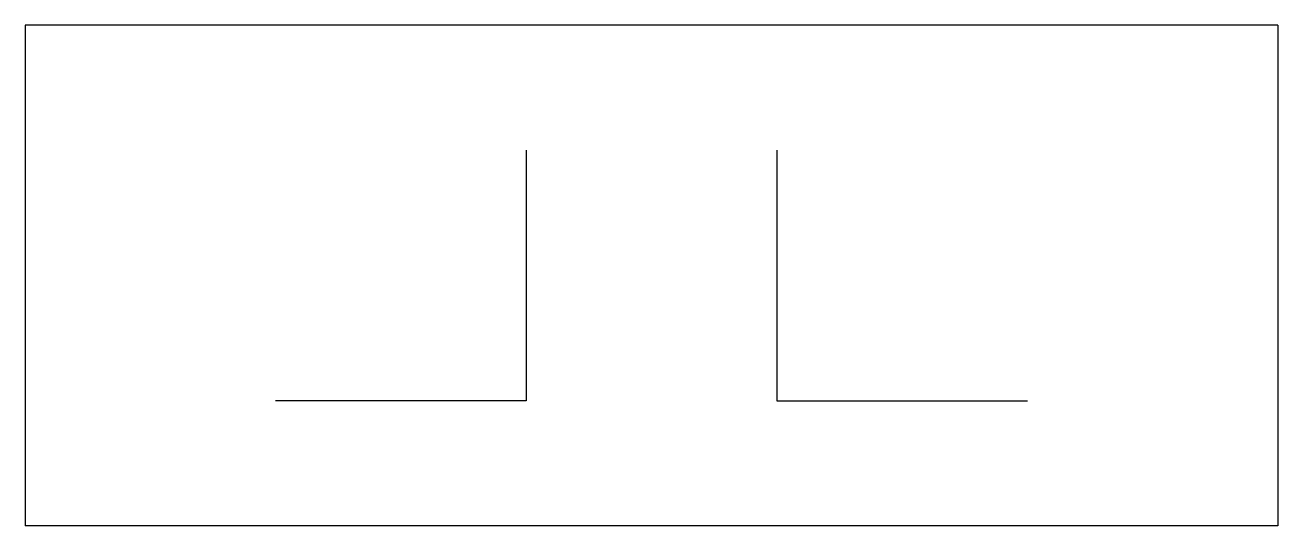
# Model space of a CAD drawing. Extents: x 237.5 to 262.5, y 445 to 455.
import ezdxf

# ---------------------------------------------------------------- set-up
doc = ezdxf.new("R2010")
doc.units = 0
doc.header["$LTSCALE"] = 20
doc.header["$MEASUREMENT"] = 0
doc.layers.get('0').update_dxf_attribs({"linetype": 'CONTINUOUS'})

msp = doc.modelspace()

# ---------------------------------------------------------------- linework, layer by layer
for p, q in [((262.5, 455), (237.5, 455)), ((237.5, 455), (237.5, 445)), ((262.5, 455), (262.5, 445)), ((247.5, 452.5), (247.5, 447.5)), ((252.5, 452.5), (252.5, 447.5)), ((247.5, 447.5), (242.5, 447.5)), ((252.5, 447.5), (257.5, 447.5)), ((262.5, 445), (237.5, 445))]:
    msp.add_line(p, q)

doc.saveas('drawing.dxf')
